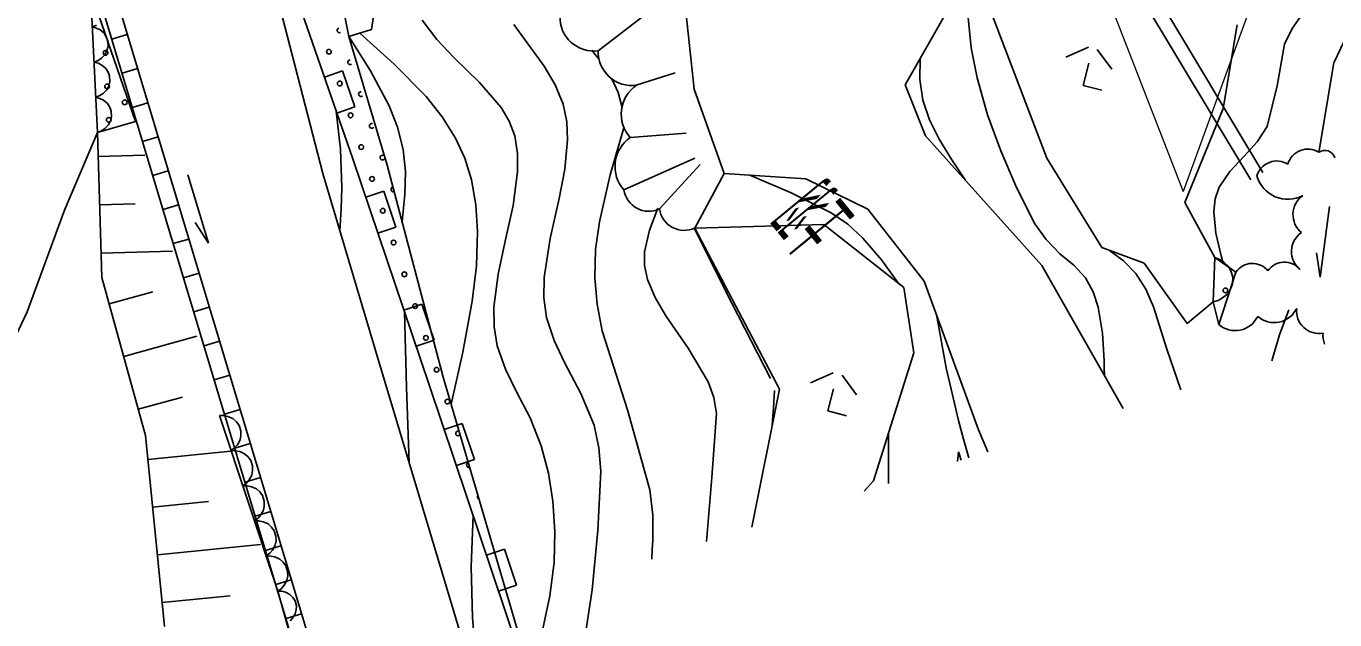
# Model space of a CAD drawing. Units: millimetres, scale not verified. Extents: x 40000 to 680000, y 20000 to 380000.
# Drawn here: x 334420 to 361988, y 259831 to 272333 of the extents above; entities that cross this region are included whole.
import ezdxf
from ezdxf.enums import TextEntityAlignment as Align

# ---------------------------------------------------------------- set-up
doc = ezdxf.new("R2010")
doc.units = ezdxf.units.MM
doc.header["$LTSCALE"] = 1000
doc.linetypes.add('CHAIN', pattern=[18.5, 12, -1.5, 3.5, -1.5])
doc.layers.add('M-BGD', color=7, linetype='Continuous', lineweight=25)
doc.layers.add('M-BMK', color=2, linetype='CHAIN', lineweight=13)
doc.styles.add('ＭＳ ゴシック', font='')
doc.styles.get('ＭＳ ゴシック').set_extended_font_data('MS Gothic')

msp = doc.modelspace()

# ---------------------------------------------------------------- linework, layer by layer
at = {"layer": 'M-BGD'}
for p, q in [((341697, 272263), (342391, 276897)), ((339440, 274907), (341299, 269539)), ((339446, 273983), (340669, 269227)), ((341220, 272115), (340896, 273683)), ((360474, 269254), (358084, 273232)), ((335780, 273059), (336721, 270323)), ((335780, 273059), (335922, 270097)), ((355925, 269555), (354629, 272946)), ((360217, 269100), (357827, 273077)), ((336009, 272776), (340111, 259137)), ((336335, 272874), (340436, 259239)), ((352938, 271097), (353960, 272899)), ((342763, 272463), (343074, 272049)), ((346469, 271815), (347503, 272607)), ((348323, 272576), (348490, 271005)), ((354262, 272513), (354326, 271876)), ((361307, 272590), (361091, 272287)), ((335815, 272319), (335899, 272351)), ((335902, 272293), (335815, 272319)), ((335976, 272254), (335902, 272293)), ((336061, 272186), (335976, 272254)), ((336109, 272107), (336061, 272186)), ((336141, 272021), (336109, 272107)), ((336225, 272058), (336551, 272156)), ((341697, 272263), (341220, 272115)), ((341220, 272115), (342024, 269407)), ((341220, 272115), (341675, 271393)), ((341451, 272187), (342175, 271535)), ((345330, 271493), (344692, 272371)), ((359934, 272358), (359633, 270602)), ((361091, 272287), (360929, 271957)), ((361970, 271558), (362264, 272179)), ((336123, 271818), (336147, 271906)), ((336147, 271906), (336141, 272021)), ((343074, 272049), (343440, 271663)), ((346340, 271827), (346410, 271740)), ((354326, 271876), (354451, 271244)), ((356796, 271891), (356325, 271678)), ((356985, 271842), (357293, 271426)), ((360929, 271957), (360777, 271079)), ((335851, 271578), (335935, 271610)), ((335937, 271553), (335851, 271578)), ((335935, 271610), (336005, 271658)), ((336012, 271514), (335937, 271553)), ((336005, 271658), (336083, 271734)), ((336083, 271734), (336123, 271818)), ((343440, 271663), (343967, 271147)), ((346410, 271740), (346478, 271653)), ((353253, 271651), (353249, 271209)), ((353253, 271651), (353249, 271209)), ((356809, 271552), (356688, 271087)), ((361970, 271558), (361652, 269676)), ((336097, 271445), (336012, 271514)), ((336145, 271366), (336097, 271445)), ((336177, 271280), (336145, 271366)), ((336182, 271166), (336177, 271280)), ((336441, 271341), (336767, 271439)), ((341081, 271390), (340703, 271259)), ((341343, 270634), (341081, 271390)), ((341675, 271393), (342066, 270658)), ((342175, 271535), (342844, 270853)), ((345563, 271095), (345330, 271493)), ((347274, 271088), (348095, 271350)), ((336040, 270917), (336118, 270994)), ((336118, 270994), (336159, 271077)), ((336159, 271077), (336182, 271166)), ((343967, 271147), (344424, 270619)), ((345731, 270693), (345563, 271095)), ((346757, 271226), (346888, 270934)), ((348490, 271005), (349127, 269228)), ((353365, 270022), (352938, 271097)), ((353249, 271209), (353306, 270776)), ((353249, 271209), (353306, 270776)), ((354451, 271244), (354673, 270467)), ((356688, 271087), (357077, 270986)), ((360777, 271079), (360565, 270218)), ((335887, 270838), (335970, 270870)), ((335973, 270812), (335887, 270838)), ((335970, 270870), (336040, 270917)), ((336047, 270773), (335973, 270812)), ((336132, 270705), (336047, 270773)), ((336657, 270623), (336982, 270721)), ((342844, 270853), (343185, 270425)), ((346888, 270934), (346974, 270617)), ((353306, 270776), (353448, 270360)), ((353306, 270776), (353448, 270360)), ((336181, 270625), (336132, 270705)), ((336213, 270540), (336181, 270625)), ((336218, 270425), (336213, 270540)), ((340951, 270546), (341040, 269741)), ((340965, 270503), (341343, 270634)), ((342066, 270658), (342244, 270208)), ((344424, 270619), (344595, 270334)), ((345809, 270317), (345731, 270693)), ((354673, 270467), (354953, 269709)), ((359633, 270602), (358828, 268622)), ((335922, 270097), (336721, 270323)), ((336006, 270129), (336076, 270177)), ((336076, 270177), (336154, 270253)), ((336154, 270253), (336194, 270337)), ((336194, 270337), (336218, 270425)), ((342244, 270208), (342364, 269737)), ((343185, 270425), (343468, 269976)), ((344595, 270334), (344712, 270022)), ((345826, 269936), (345809, 270317)), ((347014, 270190), (346723, 269201)), ((353448, 270360), (353652, 269954)), ((353448, 270360), (353652, 269954)), ((360565, 270218), (360349, 269894)), ((335922, 270097), (335231, 268457)), ((335922, 270097), (336006, 270129)), ((336016, 267043), (335922, 270097)), ((336873, 269905), (337198, 270003)), ((343468, 269976), (343661, 269552)), ((344712, 270022), (344773, 269654)), ((345767, 269324), (345826, 269936)), ((347144, 269987), (348326, 270082)), ((355818, 267296), (353365, 270022)), ((353652, 269954), (353918, 269517)), ((353652, 269954), (353918, 269517)), ((360349, 269894), (360071, 269590)), ((335938, 269588), (336923, 269618)), ((341040, 269741), (341070, 268934)), ((342364, 269737), (342410, 269273)), ((344773, 269654), (344774, 269265)), ((354953, 269709), (355280, 268936)), ((342910, 264781), (341299, 269539)), ((342024, 269407), (343207, 264942)), ((343661, 269552), (343800, 269099)), ((347013, 268885), (348508, 269553)), ((347760, 268483), (348621, 269417)), ((353918, 269517), (354200, 269094)), ((353918, 269517), (354200, 269094)), ((357082, 267669), (355925, 269555)), ((360071, 269590), (359779, 269276)), ((337088, 269188), (337414, 269286)), ((337826, 269199), (338259, 267762)), ((340669, 269227), (341762, 265551)), ((342410, 269273), (342396, 268788)), ((343800, 269099), (343893, 268569)), ((344774, 269265), (344676, 268555)), ((345645, 268706), (345767, 269324)), ((346723, 269201), (346496, 268216)), ((349127, 269228), (348506, 268081)), ((349127, 269228), (350846, 269119)), ((349668, 269193), (350538, 268824)), ((350846, 269119), (352153, 268481)), ((359779, 269276), (359553, 268944)), ((341070, 268934), (341054, 268485)), ((341952, 268857), (341574, 268729)), ((342209, 268099), (341952, 268857)), ((342396, 268788), (342371, 268508)), ((350538, 268824), (351381, 268401)), ((355280, 268936), (355669, 268173)), ((359553, 268944), (359468, 268700)), ((335969, 268570), (336714, 268593)), ((337304, 268470), (337630, 268568)), ((343893, 268569), (343929, 268008)), ((344676, 268555), (344510, 267806)), ((345456, 267863), (345645, 268706)), ((358828, 268622), (359464, 267459)), ((359468, 268700), (359440, 268427)), ((361878, 268535), (361680, 267048)), ((335231, 268457), (334442, 266319)), ((341054, 268485), (341027, 268025)), ((342371, 268508), (342340, 268216)), ((347724, 268503), (347553, 268037)), ((351381, 268401), (351729, 268160)), ((352153, 268481), (353337, 266966)), ((359440, 268427), (359484, 267974)), ((338259, 267762), (337977, 268200)), ((341830, 267971), (342209, 268099)), ((343929, 268008), (343904, 267286)), ((346496, 268216), (346416, 267627)), ((347553, 268037), (347449, 267580)), ((348484, 268093), (349288, 266497)), ((348506, 268081), (351225, 268158)), ((348506, 268081), (350289, 264687)), ((351225, 268158), (352909, 266829)), ((351729, 268160), (352048, 267866)), ((355669, 268173), (355905, 267838)), ((359484, 267974), (359593, 267500)), ((337520, 267753), (337846, 267851)), ((344510, 267806), (344360, 267112)), ((345332, 267039), (345456, 267863)), ((352048, 267866), (352438, 267409)), ((355905, 267838), (356192, 267536)), ((336000, 267552), (337500, 267598)), ((346416, 267627), (346397, 267032)), ((347449, 267580), (347449, 267292)), ((356192, 267536), (356487, 267303)), ((357969, 267339), (357082, 267669)), ((357240, 267610), (357539, 267390)), ((359464, 267459), (359424, 266528)), ((359569, 267417), (359464, 267459)), ((359464, 267459), (359906, 267153)), ((359657, 267359), (359569, 267417)), ((359593, 267500), (359612, 267426)), ((359612, 267426), (359635, 267340)), ((361680, 267048), (361604, 267562)), ((343904, 267286), (343816, 266541)), ((347449, 267292), (347509, 267001)), ((352438, 267409), (352806, 266910)), ((357530, 264283), (355818, 267296)), ((356487, 267303), (356739, 267030)), ((357539, 267390), (357797, 267125)), ((358881, 266072), (357969, 267339)), ((359906, 267153), (359542, 266053)), ((359756, 267264), (359657, 267359)), ((359807, 267159), (359756, 267264)), ((359838, 267049), (359807, 267159)), ((336016, 267043), (336937, 263711)), ((337736, 267035), (338062, 267133)), ((344360, 267112), (344273, 266416)), ((345325, 266612), (345332, 267039)), ((346397, 267032), (346446, 266478)), ((347509, 267001), (347668, 266618)), ((353337, 266966), (354480, 263834)), ((356739, 267030), (356898, 266738)), ((357797, 267125), (358006, 266797)), ((359792, 266796), (359831, 266904)), ((359831, 266904), (359838, 267049)), ((336170, 266487), (337086, 266741)), ((345379, 266196), (345325, 266612)), ((347668, 266618), (347896, 266233)), ((352909, 266829), (353121, 265451)), ((356898, 266738), (357006, 266412)), ((358006, 266797), (358172, 266422)), ((359532, 266558), (359625, 266610)), ((359625, 266610), (359732, 266696)), ((359732, 266696), (359792, 266796)), ((334442, 266319), (333196, 263696)), ((337952, 266317), (338277, 266415)), ((342758, 266478), (342379, 266349)), ((342390, 266319), (342435, 264729)), ((343015, 265720), (342758, 266478)), ((343816, 266541), (343620, 265469)), ((344273, 266416), (344277, 266002)), ((346446, 266478), (346557, 265917)), ((349288, 266497), (350098, 264911)), ((357006, 266412), (357095, 265866)), ((358172, 266422), (358448, 265534)), ((359424, 266528), (358881, 266072)), ((359424, 266528), (359532, 266558)), ((359424, 266528), (359542, 266053)), ((361023, 266356), (360824, 265830)), ((361023, 266356), (360824, 265830)), ((345540, 265713), (345379, 266196)), ((347896, 266233), (348368, 265551)), ((353595, 266259), (353798, 265141)), ((336477, 265377), (338013, 265802)), ((344277, 266002), (344340, 265602)), ((346557, 265917), (347087, 264250)), ((357095, 265866), (357128, 265282)), ((360824, 265830), (360658, 265283)), ((360824, 265830), (360658, 265283)), ((338168, 265600), (338493, 265698)), ((341762, 265551), (344114, 257723)), ((342636, 265592), (343015, 265720)), ((344340, 265602), (344517, 265110)), ((345759, 265251), (345540, 265713)), ((348368, 265551), (348786, 264842)), ((358448, 265534), (358744, 264671)), ((343620, 265469), (343375, 264370)), ((346103, 264594), (345759, 265251)), ((353121, 265451), (352272, 262756)), ((357128, 265282), (357132, 265136)), ((338383, 264882), (338709, 264980)), ((345580, 256850), (343207, 264942)), ((344517, 265110), (344753, 264633)), ((351418, 265032), (350946, 264819)), ((351607, 264983), (351914, 264567)), ((353798, 265141), (354060, 264030)), ((357132, 265136), (357136, 264978)), ((342435, 264729), (342488, 263136)), ((342910, 264781), (345580, 256850)), ((348786, 264842), (348905, 264515)), ((349706, 261783), (350289, 264687)), ((350188, 264662), (350166, 264298)), ((351430, 264693), (351309, 264229)), ((336783, 264267), (337711, 264523)), ((344753, 264633), (345035, 264084)), ((346384, 263932), (346103, 264594)), ((348905, 264515), (348963, 264178)), ((338585, 264132), (338490, 264133)), ((339723, 260436), (338490, 264133)), ((338671, 264114), (338585, 264132)), ((338599, 264164), (338925, 264262)), ((338776, 264069), (338671, 264114)), ((347087, 264250), (347557, 262568)), ((348963, 264178), (348863, 262830)), ((350166, 264298), (350139, 263936)), ((351309, 264229), (351699, 264127)), ((338848, 264002), (338776, 264069)), ((338905, 263925), (338848, 264002)), ((338943, 263810), (338905, 263925)), ((343607, 263966), (343228, 263838)), ((343862, 263208), (343607, 263966)), ((345035, 264084), (345267, 263498)), ((346486, 263453), (346384, 263932)), ((354060, 264030), (354169, 263638)), ((354480, 263834), (354676, 263371)), ((336937, 263711), (337333, 259693)), ((338870, 263518), (338927, 263618)), ((338927, 263618), (338944, 263714)), ((338944, 263714), (338943, 263810)), ((352583, 263230), (352587, 263757)), ((354169, 263638), (354281, 263245)), ((336986, 263209), (338730, 263381)), ((338736, 263394), (338812, 263450)), ((338831, 263393), (338736, 263394)), ((338812, 263450), (338870, 263518)), ((338815, 263447), (339141, 263545)), ((338918, 263374), (338831, 263393)), ((339023, 263329), (338918, 263374)), ((339094, 263263), (339023, 263329)), ((345267, 263498), (345422, 262923)), ((346527, 262961), (346486, 263453)), ((354060, 263367), (354037, 263167)), ((354060, 263367), (354116, 263192)), ((339151, 263185), (339094, 263263)), ((339189, 263071), (339151, 263185)), ((339191, 262974), (339189, 263071)), ((343483, 263080), (343862, 263208)), ((352584, 262703), (352583, 263230)), ((339031, 262729), (339356, 262827)), ((339059, 262711), (339116, 262779)), ((339116, 262779), (339173, 262878)), ((339173, 262878), (339191, 262974)), ((345422, 262923), (345518, 262331)), ((346465, 261712), (346527, 262961)), ((348863, 262830), (348754, 261479)), ((352272, 262756), (352071, 262539)), ((338983, 262655), (339059, 262711)), ((339078, 262653), (338983, 262655)), ((339164, 262635), (339078, 262653)), ((339270, 262590), (339164, 262635)), ((339341, 262523), (339270, 262590)), ((339398, 262446), (339341, 262523)), ((347557, 262568), (347619, 262035)), ((337085, 262204), (338260, 262320)), ((339436, 262331), (339398, 262446)), ((339420, 262139), (339437, 262235)), ((339437, 262235), (339436, 262331)), ((345518, 262331), (345559, 261689)), ((339230, 261915), (339305, 261971)), ((339324, 261914), (339230, 261915)), ((339247, 262012), (339572, 262110)), ((339305, 261971), (339363, 262040)), ((339411, 261896), (339324, 261914)), ((339363, 262040), (339420, 262139)), ((339516, 261851), (339411, 261896)), ((343836, 262031), (343798, 260956)), ((347619, 262035), (347621, 261499)), ((339588, 261784), (339516, 261851)), ((339644, 261706), (339588, 261784)), ((339683, 261592), (339644, 261706)), ((345559, 261689), (345540, 261036)), ((346341, 260461), (346465, 261712)), ((337184, 261200), (339356, 261414)), ((339463, 261294), (339788, 261392)), ((339609, 261300), (339667, 261400)), ((339667, 261400), (339684, 261496)), ((339684, 261496), (339683, 261592)), ((347621, 261499), (347611, 261309)), ((339476, 261176), (339552, 261232)), ((339571, 261175), (339476, 261176)), ((339552, 261232), (339609, 261300)), ((339657, 261156), (339571, 261175)), ((339763, 261111), (339657, 261156)), ((339834, 261045), (339763, 261111)), ((344497, 261322), (344118, 261194)), ((344752, 260564), (344497, 261322)), ((347611, 261309), (347599, 261109)), ((339891, 260967), (339834, 261045)), ((339929, 260852), (339891, 260967)), ((339930, 260756), (339929, 260852)), ((343798, 260956), (343820, 259871)), ((345540, 261036), (345453, 260334)), ((339678, 260576), (340004, 260674)), ((339798, 260493), (339856, 260561)), ((339856, 260561), (339913, 260660)), ((339913, 260660), (339930, 260756)), ((344373, 260436), (344752, 260564)), ((337283, 260195), (338715, 260336)), ((339723, 260436), (339798, 260493)), ((339808, 260431), (339723, 260436)), ((340097, 259091), (339723, 260436)), ((339884, 260411), (339808, 260431)), ((339976, 260366), (339884, 260411)), ((340037, 260303), (339976, 260366)), ((340084, 260231), (340037, 260303)), ((345453, 260334), (345305, 259641)), ((346213, 259586), (346341, 260461)), ((340113, 260126), (340084, 260231)), ((340090, 259955), (340110, 260040)), ((340110, 260040), (340113, 260126)), ((339894, 259859), (340220, 259957)), ((339980, 259810), (340034, 259869)), ((340034, 259869), (340090, 259955)), ((343820, 259871), (343899, 258976))]:
    msp.add_line(p, q, dxfattribs=at)
for centre in [(336092, 271771), (340799, 271795), (336126, 271065), (341026, 271126), (336496, 270729), (341253, 270456), (336160, 270359), (341479, 269786), (341706, 269116), (341933, 268447), (342160, 267777), (342387, 267107), (359684, 266767), (342614, 266437), (342840, 265768), (343067, 265098), (343294, 264428)]:
    msp.add_circle(centre, 49.8, dxfattribs=at)
for centre, radius, start, end in [((346377, 272522), 713, 178.4254, 277.4375), ((341021, 272244), 49.8, 105.2461, 293.5916), ((341247, 271574), 49.8, 94.9963, 303.8414), ((347182, 271796), 713, 178.4254, 277.4375), ((347696, 270480), 740, 124.7227, 221.7673), ((341474, 270904), 49.8, 84.2443, 314.5934), ((341701, 270234), 49.8, 72.4282, 326.4095), ((347565, 269378), 740, 124.7227, 221.7673), ((341928, 269565), 49.8, 58.3418, 340.4959), ((361419, 269307), 437, 57.7827, 164.0431), ((361778, 269494), 222, 18.3469, 124.6072), ((360766, 269057), 437, 57.7827, 164.0431), ((361000, 269367), 680, 196.1697, 297.6814), ((342155, 268895), 49.8, 98.7645, 290.9084), ((347537, 268964), 530, 188.5708, 294.8309), ((361592, 268364), 486, 124.5747, 230.835), ((342381, 268225), 49.8, 163.4784, 226.1944), ((348284, 268562), 530, 188.5708, 294.8309), ((361560, 267586), 486, 124.5747, 230.835), ((360253, 266915), 422, 39.2386, 145.499), ((360927, 266942), 422, 39.2386, 145.499), ((360712, 266614), 524, 228.4346, 334.6948), ((361659, 266337), 477, 173.6929, 279.953), ((359890, 266445), 524, 228.4346, 334.6948), ((362216, 265815), 477, 173.6929, 201.6768), ((343521, 263758), 49.8, 66.0454, 326.6481), ((343748, 263089), 49.8, 102.8388, 289.8546), ((343974, 262419), 49.8, 137.977, 254.7164)]:
    msp.add_arc(centre, radius, start, end, dxfattribs=at)
at = {"layer": 'M-BMK'}
for p in [(369064, 297038), (347937, 296817)]:
    msp.add_line(p, (358794, 268850), dxfattribs=at)

# ---------------------------------------------------------------- texts
at = {"layer": 'M-BGD', "style": 'ＭＳ ゴシック', "width": 0.3}
msp.add_text('土羽', height=1320, rotation=129.4, dxfattribs=at).set_placement((352150, 268533), align=Align.BOTTOM_LEFT)

doc.saveas('drawing.dxf')
